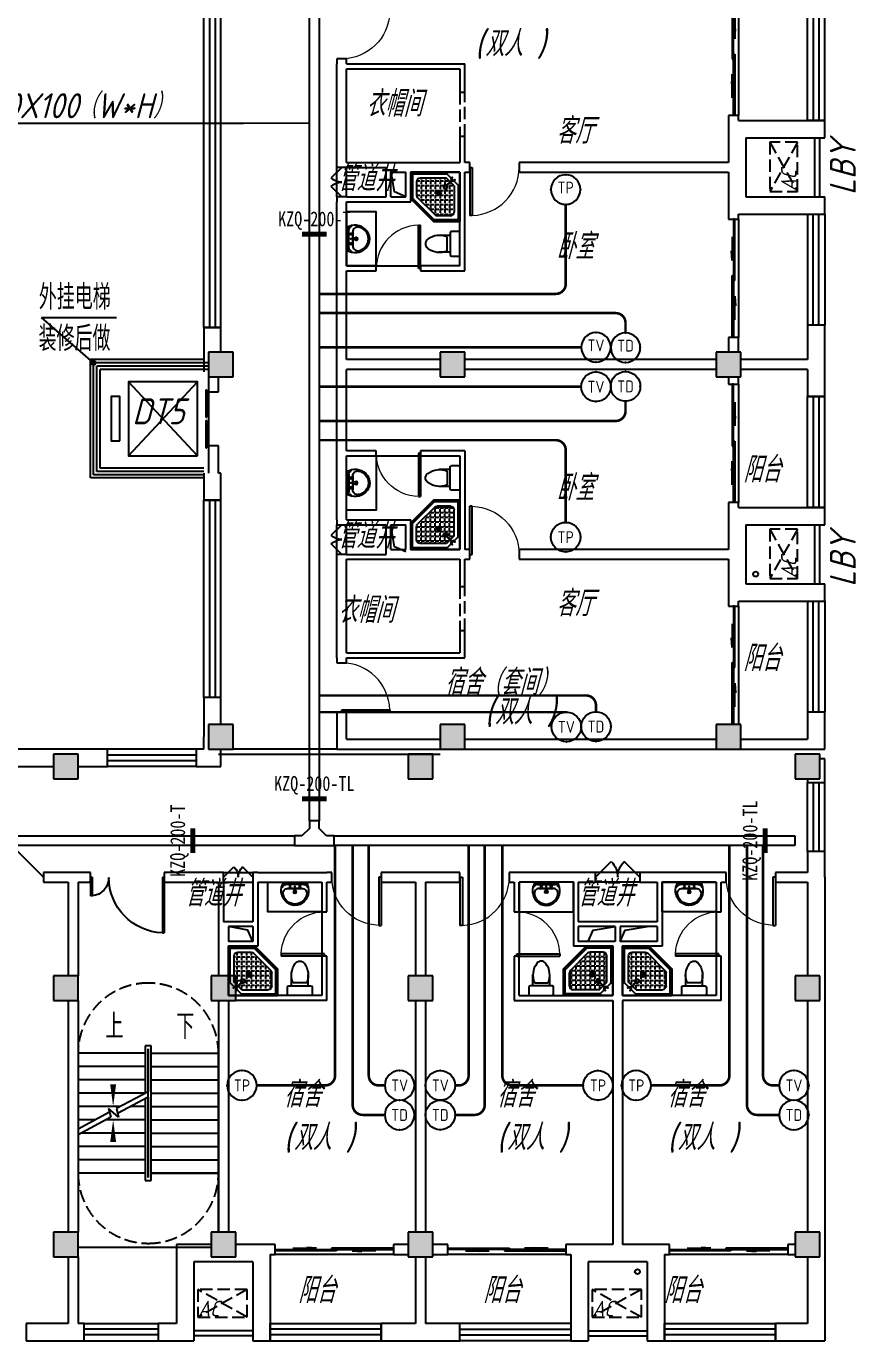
# Model space of a CAD drawing. Extents: x 0 to 2972856, y -1269770 to 0.
# Drawn here: x 2765856 to 2782685, y -1232746 to -1206084 of the extents above; entities that cross this region are included whole.
import ezdxf
from ezdxf.enums import TextEntityAlignment as Align

# ---------------------------------------------------------------- set-up
doc = ezdxf.new("R2010")
doc.units = 0
doc.header["$LTSCALE"] = 1000
doc.header["$PDSIZE"] = 50
doc.linetypes.add('DASH', pattern=[0.35, 0.25, -0.1])
for name, color, linetype in [('0000集水坑', 4, 'Continuous'), ('1-建筑底图', 8, 'Continuous'), ('CABLETRAY_DIM', 3, 'Continuous'), ('CABLETRAY_PDS', 4, 'Continuous'), ('EQUIP-通讯', 3, 'Continuous'), ('PUB_TEXT', 7, 'Continuous'), ('WIRE-综合布线', 4, 'Continuous'), ('抗震支吊架', 2, 'Continuous'), ('洁具', 251, 'Continuous'), ('空调外机', 251, 'Continuous')]:
    doc.layers.add(name, color=color, linetype=linetype)
doc.styles.add('_TCH_DIM', font='SIMPLEX', dxfattribs={"bigfont": 'GBCBIG'})
doc.styles.add('_TEL_ATTDEF', font='GBENOR', dxfattribs={"width": 0.8, "height": 3, "bigfont": 'GBCBIG'})
doc.styles.add('_TEL_DIM', font='SIMPLEX', dxfattribs={"width": 0.8, "height": 3.5, "bigfont": 'HZTXT'})
doc.styles.add('kzcad', font='', dxfattribs={"width": 0.8})
doc.styles.get("Standard").update_dxf_attribs({"font": 'gbeitc.shx', "bigfont": 'gbcbig.shx'})
doc.styles.get('kzcad').set_extended_font_data('SimSun')
doc.linetypes.add('JIEDI', pattern='A,1.25,-0.25,0.25,-0.25,0.625,["/",Standard,S=0.6,R=0,X=0,Y=-0.3],0.625,-0.25,0.25,-0.25', length=4)

# ---------------------------------------------------------------- blocks, each defined once
blk = doc.blocks.new('$equip$00003204')
at = {"const_width": 0.05}
blk.add_lwpolyline([(0, 0.5, -1), (0, -0.5, -1), (0, 0.5, 0.021884)], format="xyb", dxfattribs=at)
blk.add_circle((0, 0), 0.5)
for p in [(0, 0.5), (-0.5, 0), (0.5, 0), (0, -0.5)]:
    blk.add_point(p)
at = {"color": 7, "style": '_TEL_ATTDEF'}
blk.add_attdef('$TEXT$', text='', height=0.4, dxfattribs=at).set_placement((0, 0), align=Align.MIDDLE_CENTER)
at = {"color": 7, "style": '_TEL_DIM', "flags": 1}
for tag in ['A', 'REMARK']:
    blk.add_attdef(tag, text='', height=0.00002, dxfattribs=at).set_placement((0, 0), align=Align.MIDDLE_CENTER)
blk = doc.blocks.new('$equip$00003209')
at = {"const_width": 0.05}
blk.add_lwpolyline([(0, 0.5, -1), (0, -0.5, -1), (0, 0.5, 0.021884)], format="xyb", dxfattribs=at)
blk.add_circle((0, 0), 0.5)
for p in [(0, 0.5), (-0.5, 0), (0.5, 0), (0, -0.5)]:
    blk.add_point(p)
at = {"color": 7, "style": '_TEL_ATTDEF'}
blk.add_attdef('$TEXT$', text='', height=0.4, dxfattribs=at).set_placement((0, 0), align=Align.MIDDLE_CENTER)
at = {"color": 7, "style": '_TEL_DIM', "flags": 1}
for tag in ['A', 'REMARK']:
    blk.add_attdef(tag, text='', height=0.00002, dxfattribs=at).set_placement((0, 0), align=Align.MIDDLE_CENTER)
blk = doc.blocks.new('$equip$00003208')
at = {"const_width": 0.05}
blk.add_lwpolyline([(0, 0.5, -1), (0, -0.5, -1), (0, 0.5, 0.021884)], format="xyb", dxfattribs=at)
blk.add_circle((0, 0), 0.5)
for p in [(0, 0.5), (-0.5, 0), (0.5, 0), (0, -0.5)]:
    blk.add_point(p)
at = {"color": 7, "style": '_TEL_ATTDEF'}
blk.add_attdef('$TEXT$', text='', height=0.4, dxfattribs=at).set_placement((0, 0), align=Align.MIDDLE_CENTER)
at = {"color": 7, "style": '_TEL_DIM', "flags": 1}
for tag in ['A', 'REMARK']:
    blk.add_attdef(tag, text='', height=0.00002, dxfattribs=at).set_placement((0, 0), align=Align.MIDDLE_CENTER)
blk = doc.blocks.new('2t21gqw')
at = {"layer": '0000集水坑'}
for centre in [(105500, -62250), (103100, -76400)]:
    blk.add_circle(centre, 50, dxfattribs=at)
blk = doc.blocks.new('1F平面-CAD导入_dwg_Drawing4_t3_dwg_$plan$00001613-474159-1F-927810-1F')
at = {"layer": '洁具'}
for p, q in [((-200, 170), (-430, 170)), ((-260, -140), (-260, 140)), ((-30, 250), (-170, 250)), ((-200, -170), (-200, -220)), ((-170, -250), (-30, -250))]:
    blk.add_line(p, q, dxfattribs=at)
for points in [[(-200, 220), (-200, 170), (-200, -170), (-430, -170)], [(0, -220), (0, 220)]]:
    blk.add_lwpolyline(points, dxfattribs=at)
for centre, radius, start, end in [((-590, 0), 110, 123.4509, 236.5491), ((-413, -227), 398, 67.4505, 126.6381), ((-170, 220), 30, 90, 180), ((-30, 220), 30, 0, 90), ((-413, 227), 398, 233.3619, 292.5495), ((-170, -220), 30, 180, 270), ((-30, -220), 30, 270, 0)]:
    blk.add_arc(centre, radius, start, end, dxfattribs=at)
blk = doc.blocks.new('$lvtry$00000169')
at = {"color": 0}
for p, q in [((259, -36), (259, 0)), ((36, -259), (0, -259)), ((24, -259), (24, -976)), ((259, -36), (36, -259)), ((36, -259), (36, -964)), ((276, -120), (120, -276)), ((144, -151), (291, -298)), ((151, -144), (298, -291)), ((173, -309), (173, -239)), ((183, -213), (205, -213)), ((220, -213), (243, -213)), ((259, -24), (976, -24)), ((259, -36), (964, -36)), ((270, -213), (270, -143)), ((270, -213), (340, -213)), ((270, -263), (270, -239)), ((276, -120), (808, -120)), ((366, -213), (366, -143)), ((366, -213), (436, -213)), ((366, -309), (366, -239)), ((462, -213), (462, -143)), ((462, -213), (532, -213)), ((462, -309), (462, -239)), ((558, -213), (558, -143)), ((558, -213), (628, -213)), ((558, -309), (558, -239)), ((655, -213), (655, -143)), ((655, -213), (725, -213)), ((655, -309), (655, -239)), ((751, -213), (751, -143)), ((751, -213), (821, -213)), ((751, -309), (751, -239)), ((847, -213), (847, -143)), ((847, -213), (880, -213)), ((847, -309), (847, -239)), ((880, -192), (880, -460)), ((964, -36), (976, -24)), ((964, -36), (964, -525)), ((976, -24), (976, -530)), ((120, -276), (120, -808)), ((120, -309), (147, -309)), ((120, -405), (147, -405)), ((120, -501), (147, -501)), ((173, -309), (243, -309)), ((173, -405), (173, -335)), ((173, -405), (243, -405)), ((173, -501), (173, -431)), ((173, -501), (243, -501)), ((173, -598), (173, -528)), ((270, -405), (270, -335)), ((270, -405), (340, -405)), ((270, -501), (270, -431)), ((270, -501), (340, -501)), ((270, -598), (270, -528)), ((334, -309), (340, -309)), ((366, -309), (436, -309)), ((366, -405), (366, -335)), ((366, -405), (379, -405)), ((366, -501), (366, -431)), ((366, -501), (436, -501)), ((366, -598), (366, -528)), ((462, -309), (532, -309)), ((462, -405), (462, -335)), ((462, -405), (532, -405)), ((462, -501), (462, -431)), ((462, -501), (532, -501)), ((462, -598), (462, -528)), ((859, -511), (511, -859)), ((964, -525), (525, -964)), ((976, -530), (530, -976)), ((558, -309), (628, -309)), ((558, -405), (558, -335)), ((558, -405), (628, -405)), ((558, -501), (558, -431)), ((558, -501), (628, -501)), ((558, -598), (558, -528)), ((655, -309), (725, -309)), ((655, -405), (655, -335)), ((655, -405), (725, -405)), ((655, -501), (655, -431)), ((655, -501), (725, -501)), ((655, -598), (655, -528)), ((751, -309), (821, -309)), ((751, -405), (751, -335)), ((751, -405), (821, -405)), ((751, -501), (751, -431)), ((751, -501), (821, -501)), ((751, -598), (751, -528)), ((847, -309), (880, -309)), ((847, -405), (847, -335)), ((847, -405), (880, -405)), ((847, -501), (847, -431)), ((847, -501), (867, -501)), ((964, -525), (976, -530)), ((120, -598), (147, -598)), ((120, -694), (147, -694)), ((120, -790), (147, -790)), ((173, -598), (243, -598)), ((173, -694), (173, -624)), ((173, -694), (243, -694)), ((173, -790), (173, -720)), ((173, -790), (243, -790)), ((270, -598), (340, -598)), ((270, -694), (270, -624)), ((270, -694), (340, -694)), ((270, -790), (270, -720)), ((270, -790), (340, -790)), ((366, -598), (436, -598)), ((366, -694), (366, -624)), ((366, -694), (436, -694)), ((366, -790), (366, -720)), ((366, -790), (436, -790)), ((462, -598), (532, -598)), ((462, -694), (462, -624)), ((462, -694), (532, -694)), ((462, -790), (462, -720)), ((462, -790), (532, -790)), ((558, -598), (628, -598)), ((558, -694), (558, -624)), ((558, -694), (628, -694)), ((558, -790), (558, -720)), ((558, -790), (580, -790)), ((655, -598), (725, -598)), ((655, -694), (655, -624)), ((655, -694), (676, -694)), ((751, -598), (773, -598)), ((36, -964), (24, -976)), ((24, -976), (530, -976)), ((36, -964), (525, -964)), ((173, -878), (173, -816)), ((192, -880), (460, -880)), ((270, -880), (270, -816)), ((366, -880), (366, -816)), ((462, -880), (462, -816)), ((525, -964), (530, -976))]:
    blk.add_line(p, q, dxfattribs=at)
blk.add_lwpolyline([(0, 0), (0, -1000), (540, -1000), (1000, -540), (1000, 0)], close=True)
for points in [[(0, 0), (0, -1000)], [(0, 0), (1000, 0)], [(1000, 0), (1000, -540)], [(136, -190), (148, -178), (132, -162), (121, -174)], [(190, -136), (178, -148), (162, -132), (174, -121)], [(1000, -540), (540, -1000)], [(0, -1000), (540, -1000)]]:
    blk.add_lwpolyline(points, close=True, dxfattribs=at)
for radius in [43.8, 31.1]:
    blk.add_circle((416, -428), radius, dxfattribs=at)
for centre, radius, start, end in [((296, -296), 40.6, 142.583, 128.4197), ((808, -192), 72, 0, 90), ((296, -296), 28.6, 145.828, 125.6599), ((808, -460), 72, 315, 0), ((192, -808), 72, 180, 270), ((460, -808), 72, 270, 315)]:
    blk.add_arc(centre, radius, start, end, dxfattribs=at)
for p in [(103, -156, 0), (156, -102, 0), (416, -428, 0)]:
    blk.add_point(p, dxfattribs=at)
blk = doc.blocks.new('$lvtry$00000178')
at = {"color": 0}
for p, q in [((-238, 0), (238, 0)), ((-214, -36), (-272, -91)), ((-180, -23), (180, -23)), ((-142, -105), (140, -105)), ((140, -105), (-142, -105)), ((216, -37), (268, -91))]:
    blk.add_line(p, q, dxfattribs=at)
blk.add_lwpolyline([(-104, -430, 0.224698), (110, -425, 0.348046), (269, -79), (239, 0), (-241, 0), (-271, -79, 0.356844)], format="xyb", close=True, dxfattribs=at)
for centre, radius in [((-100, -65), 16.3), ((1, -172), 31.6), ((100, -65), 16.3)]:
    blk.add_circle(centre, radius, dxfattribs=at)
at = {"color": 0, "lineweight": 13}
blk.add_circle((1, -172), 23, dxfattribs=at)
at = {"color": 0}
for centre, radius, start, end in [((-142, -205), 100, 90, 190.5602), ((-1, -179), 243, 190.5602, 349.4398), ((-180, -73), 50, 90, 133.181), ((140, -205), 100, 349.4398, 90), ((180, -73), 50, 44.5607, 90)]:
    blk.add_arc(centre, radius, start, end, dxfattribs=at)
for p in [(0, -65), (1, -172)]:
    blk.add_point(p, dxfattribs=at)
blk = doc.blocks.new('A$C70365C93')
at = {"layer": '洁具'}
blk.add_lwpolyline([(-1900, 2300), (-1900, 1700), (-800, 1700), (-800, 2300)], close=True, dxfattribs=at)
blk.add_blockref('$lvtry$00000178', (-1350, 2280), dxfattribs=at)
at = {"layer": '洁具', "rotation": 180}
blk.add_blockref('$lvtry$00000169', (0, 0), dxfattribs=at)
at = {"layer": '洁具', "extrusion": (0, 0, -1), "xscale": -1, "zscale": -1, "rotation": 90}
blk.add_blockref('1F平面-CAD导入_dwg_Drawing4_t3_dwg_$plan$00001613-474159-1F-927810-1F', (1450, 0), dxfattribs=at)
blk = doc.blocks.new('A$Cf5a72a1b')
at = {"layer": '空调外机', "linetype": 'DASH'}
for p, q in [((1000, 563), (0, 0)), ((1000, 0), (0, 563))]:
    blk.add_line(p, q, dxfattribs=at)
blk.add_lwpolyline([(1000, 563), (0, 563), (0, 0), (1000, 0)], close=True, dxfattribs=at)
at = {"layer": 'PUB_TEXT'}
blk.add_text('AC', height=315, dxfattribs=at).set_placement((5, 18))
blk = doc.blocks.new('$DorLib2D$00000116')
at = {"color": 0}
for p, q in [((-0.5, 0), (-0.146, 0.354)), ((0.5, 0), (0.146, 0.354))]:
    blk.add_line(p, q, dxfattribs=at)
for centre, start, end in [((-0.5, 0), 0, 45), ((0.5, 0), 135, 180)]:
    blk.add_arc(centre, 0.5, start, end, dxfattribs=at)
blk = doc.blocks.new('$TCHSYS$WIN2D')
for p, q in [((-0.5, 0.5), (0.5, 0.5)), ((-0.5, 0.5), (-0.5, -0.5)), ((0.5, 0.5), (0.5, -0.5)), ((0.5, 0.1667), (-0.5, 0.1667)), ((0.5, -0.1667), (-0.5, -0.1667)), ((-0.5, -0.5), (0.5, -0.5))]:
    blk.add_line(p, q)
blk = doc.blocks.new('$WINLIB2D$00000001')
at = {"color": 0}
for points in [[(-0.5, 0.5), (-0.5, -0.5)], [(-0.5, 0.5), (0.5, 0.5)], [(0.5, -0.5), (0.5, 0.5)], [(0.5, 0.167), (-0.5, 0.167)], [(0.5, -0.167), (-0.5, -0.167)], [(-0.5, -0.5), (0.5, -0.5)]]:
    blk.add_lwpolyline(points, dxfattribs=at)
blk = doc.blocks.new('$DorLib2D$00000131')
at = {"color": 0, "linetype": 'Continuous'}
for p, q in [((-0.5, 0.125), (-0.5, 0)), ((0.019, 0.125), (-0.5, 0.125)), ((0.019, 0), (0.019, 0.125)), ((0.15, 0.125), (0.232, 0.197)), ((0.35, 0.125), (0.15, 0.125)), ((0.232, 0.197), (0.232, 0.125)), ((-0.5, 0), (0.019, 0)), ((-0.024, 0), (0.5, 0)), ((-0.024, -0.125), (-0.024, 0)), ((0.5, 0), (0.5, -0.125)), ((-0.35, -0.125), (-0.15, -0.125)), ((-0.232, -0.197), (-0.232, -0.125)), ((-0.15, -0.125), (-0.232, -0.197)), ((0.5, -0.125), (-0.024, -0.125))]:
    blk.add_line(p, q, dxfattribs=at)
blk = doc.blocks.new('$DorLib2D$00000114')
at = {"color": 0}
blk.add_line((0.5, 0), (-0.207, 0.707), dxfattribs=at)
blk.add_arc((0.5, 0), 1, 135, 180, dxfattribs=at)
blk = doc.blocks.new('$DorLib2D$00000001')
for p, q in [((0.45, 0.975), (0.5, 0.975)), ((0.45, 0), (0.45, 0.975)), ((0.5, 0), (0.5, 0.975)), ((0.5, 0), (0.45, 0))]:
    blk.add_line(p, q)
at = {"lineweight": 13}
blk.add_arc((0.475, 0), 0.975, 91.4693, 180, dxfattribs=at)
blk = doc.blocks.new('$DorLib2D$00000225')
at = {"color": 0}
for p, q in [((0.475, -0.001), (0.475, 0.752)), ((0.475, 0.752), (0.5, 0.752)), ((0.5, -0.001), (0.5, 0.752)), ((-0.5, 0), (-0.5, 0.252)), ((-0.475, 0.252), (-0.5, 0.252)), ((-0.475, 0), (-0.475, 0.252)), ((-0.475, 0), (-0.5, 0)), ((0.475, -0.001), (0.5, -0.001))]:
    blk.add_line(p, q, dxfattribs=at)
for centre, radius, start, end in [((0.505, -0.002), 0.755, 92.2493, 179.7238), ((-0.501, 0.003), 0.251, 359.7899, 84.0974)]:
    blk.add_arc(centre, radius, start, end, dxfattribs=at)
blk = doc.blocks.new('$DORLIB2D$00000127')
at = {"color": 0}
for points in [[(-0.533, 0.795), (-0.533, 0.69)], [(-0.033, 0.795), (-0.533, 0.795)], [(-0.033, 0.795), (-0.033, 0.69)], [(0.533, 0.795), (0.033, 0.795)], [(0.033, 0.795), (0.033, 0.69)], [(0.533, 0.795), (0.533, 0.69)], [(-0.033, 0.69), (-0.533, 0.69)], [(0.5, 0.5), (-0.5, 0.5)], [(0.533, 0.69), (0.033, 0.69)]]:
    blk.add_lwpolyline(points, dxfattribs=at)
blk = doc.blocks.new('1-三层建筑底图')
at = {"layer": '1-建筑底图'}
for points in [[(94600, 17850), (94100, 17850), (94100, 17350), (94600, 17350)], [(99300, 17850), (98800, 17850), (98800, 17350), (99300, 17350)], [(104900, 17850), (104400, 17850), (104400, 17350), (104900, 17350)], [(94600, 10300), (94100, 10300), (94100, 9800), (94600, 9800)], [(99300, 10300), (98800, 10300), (98800, 9800), (99300, 9800)], [(104900, 10300), (104400, 10300), (104400, 9800), (104900, 9800)], [(91450, 9700), (90950, 9700), (90950, 9200), (91450, 9200)], [(98650, 9700), (98150, 9700), (98150, 9200), (98650, 9200)], [(106500, 9700), (106000, 9700), (106000, 9200), (106500, 9200)], [(91450, 5200), (90950, 5200), (90950, 4700), (91450, 4700)], [(94650, 5200), (94150, 5200), (94150, 4700), (94650, 4700)], [(98650, 5200), (98150, 5200), (98150, 4700), (98650, 4700)], [(106500, 5200), (106000, 5200), (106000, 4700), (106500, 4700)], [(91450, 0), (90950, 0), (90950, -500), (91450, -500)], [(94650, 0), (94150, 0), (94150, -500), (94650, -500)], [(98650, 0), (98150, 0), (98150, -500), (98650, -500)], [(106500, 0), (106000, 0), (106000, -500), (106500, -500)]]:
    blk.add_hatch(color=256, dxfattribs=at).paths.add_polyline_path(points)
for p, q in [((104850, 25050), (104850, 22650)), ((96900, 23800), (96700, 23800)), ((96700, 23800), (96700, 23700)), ((96900, 23700), (96900, 23800)), ((96700, 21600), (96700, 23700)), ((96900, 23700), (99300, 23700)), ((96900, 21700), (96900, 23600)), ((96900, 23600), (99200, 23600)), ((99200, 23600), (99200, 23125)), ((99300, 23125), (99300, 23700)), ((99200, 23125), (99300, 23125)), ((104850, 22650), (104650, 22650)), ((104650, 22650), (104650, 22300)), ((104850, 22550), (104850, 22650)), ((104850, 22550), (106250, 22550)), ((106600, 22550), (106250, 22550)), ((106600, 22200), (106600, 22550)), ((99300, 22225), (99200, 22225)), ((99200, 22225), (99200, 21700)), ((99300, 21700), (99300, 22225)), ((104650, 22300), (104650, 21700)), ((105000, 22200), (105000, 21600)), ((105000, 22200), (106600, 22200)), ((96700, 21000), (96700, 21600)), ((96900, 21600), (96700, 21600)), ((96900, 21700), (97700, 21700)), ((96900, 21600), (97700, 21600)), ((96900, 21000), (96900, 21600)), ((97700, 21700), (98100, 21700)), ((97700, 21000), (97700, 21600)), ((98100, 21700), (99200, 21700)), ((99400, 21700), (99300, 21700)), ((99400, 21500), (99400, 21700)), ((104650, 21700), (100400, 21700)), ((100400, 21700), (100400, 21500)), ((105000, 21600), (105000, 21000)), ((97800, 21000), (97800, 21500)), ((97800, 21500), (98100, 21500)), ((98100, 21000), (98100, 21500)), ((98200, 21500), (99200, 21500)), ((98200, 20900), (98200, 21500)), ((99200, 19600), (99200, 21500)), ((99300, 19500), (99300, 21500)), ((99300, 21500), (99400, 21500)), ((100400, 21500), (104650, 21500)), ((104650, 21500), (104650, 20900)), ((96900, 21000), (96700, 21000)), ((96700, 21000), (96700, 20900)), ((96700, 19500), (96700, 20900)), ((96900, 21000), (97700, 21000)), ((96900, 19600), (96900, 20900)), ((96900, 20900), (97700, 20900)), ((97700, 20900), (98200, 20900)), ((97800, 21000), (98100, 21000)), ((104650, 20900), (104650, 20550)), ((105000, 21000), (106600, 21000)), ((106600, 20650), (106600, 21000)), ((104650, 20550), (104850, 20550)), ((104850, 20550), (104850, 20650)), ((104850, 20650), (106250, 20650)), ((104850, 20550), (104850, 18150)), ((106250, 20650), (106600, 20650)), ((96700, 17600), (96700, 19500)), ((97500, 19600), (96900, 19600)), ((96900, 19500), (97500, 19500)), ((96900, 17700), (96900, 19500)), ((97500, 19600), (98400, 19600)), ((97500, 19500), (97500, 19600)), ((99200, 19600), (98400, 19600)), ((98400, 19600), (98400, 19500)), ((98400, 19500), (99300, 19500)), ((91766.7, 17633.3), (90705.8, 18558.1)), ((90705.8, 18558.1), (92231.3, 18558.1)), ((106600, 18400), (106250, 18400)), ((106250, 18400), (106250, 17700)), ((106600, 17600), (106600, 18400)), ((94350, 18350), (94000, 18350)), ((94000, 18350), (94000, 17450)), ((94350, 17850), (94350, 18350)), ((104850, 18150), (104650, 18150)), ((104650, 18150), (104650, 17850)), ((104850, 17850), (104850, 18150)), ((91700, 15300), (91700, 17700)), ((94000, 17700), (91700, 17700)), ((91766.7, 15366.7), (91766.7, 17633.3)), ((94100, 17633.3), (91766.7, 17633.3)), ((94600, 17850), (94100, 17850)), ((94100, 17850), (94100, 17350)), ((94600, 17350), (94600, 17850)), ((96700, 15850), (96700, 17600)), ((98800, 17700), (96900, 17700)), ((99300, 17850), (98800, 17850)), ((98800, 17850), (98800, 17350)), ((99300, 17350), (99300, 17850)), ((104400, 17700), (99300, 17700)), ((104900, 17850), (104400, 17850)), ((104400, 17850), (104400, 17350)), ((104900, 17350), (104900, 17850)), ((106250, 17700), (104900, 17700)), ((106600, 16950), (106600, 17600)), ((91833.3, 15433.3), (91833.3, 17566.7)), ((94100, 17566.7), (91833.3, 17566.7)), ((91900, 15500), (91900, 17500)), ((94100, 17500), (91900, 17500)), ((94100, 17350), (94600, 17350)), ((94100, 17350), (94100, 17050)), ((94300, 17050), (94300, 17350)), ((98800, 17500), (96900, 17500)), ((96900, 15850), (96900, 17500)), ((98800, 17350), (99300, 17350)), ((104400, 17500), (99300, 17500)), ((104400, 17350), (104900, 17350)), ((104650, 17350), (104650, 17200)), ((104850, 17200), (104850, 17350)), ((106250, 17500), (104900, 17500)), ((106250, 17500), (106250, 16950)), ((93875, 15750), (92475, 17250)), ((92475, 15750), (93875, 17250)), ((104650, 17200), (104850, 17200)), ((104850, 17200), (104850, 14800)), ((94100, 17050), (94300, 17050)), ((106250, 16950), (106600, 16950)), ((94300, 15950), (94100, 15950)), ((94100, 15950), (94100, 15400)), ((94300, 15400), (94300, 15950)), ((96700, 14450), (96700, 15850)), ((97500, 15850), (96900, 15850)), ((96900, 14450), (96900, 15750)), ((96900, 15750), (97500, 15750)), ((97500, 15750), (97500, 15850)), ((97500, 15750), (98400, 15750)), ((99300, 15850), (98400, 15850)), ((98400, 15850), (98400, 15750)), ((98400, 15750), (99200, 15750)), ((99200, 15750), (99200, 13850)), ((99300, 15850), (99300, 13850)), ((94000, 15500), (91900, 15500)), ((94000, 15300), (91700, 15300)), ((94000, 15366.7), (91766.7, 15366.7)), ((94000, 15433.3), (91833.3, 15433.3)), ((94000, 15400), (94000, 14850)), ((94350, 15400), (94300, 15400)), ((94350, 14850), (94350, 15400)), ((94000, 14850), (94350, 14850)), ((104850, 14800), (104650, 14800)), ((104650, 14800), (104650, 14450)), ((104850, 14700), (104850, 14800)), ((104850, 14700), (106250, 14700)), ((106600, 14700), (106250, 14700)), ((106600, 14350), (106600, 14700)), ((96700, 14450), (96700, 14350)), ((96900, 14450), (97700, 14450)), ((97700, 14450), (98200, 14450)), ((98200, 13850), (98200, 14450)), ((104650, 14450), (104650, 13850)), ((96700, 13750), (96700, 14350)), ((96700, 14350), (96900, 14350)), ((96900, 13750), (96900, 14350)), ((96900, 14350), (97700, 14350)), ((97700, 13750), (97700, 14350)), ((97800, 13850), (97800, 14350)), ((97800, 14350), (98100, 14350)), ((98100, 13850), (98100, 14350)), ((105000, 14350), (105000, 13750)), ((105000, 14350), (106600, 14350)), ((96900, 13750), (96700, 13750)), ((96700, 11650), (96700, 13750)), ((96900, 13750), (97700, 13750)), ((96900, 13650), (97700, 13650)), ((96900, 11750), (96900, 13650)), ((97700, 13650), (98100, 13650)), ((97800, 13850), (98100, 13850)), ((98100, 13650), (99200, 13650)), ((98200, 13850), (99200, 13850)), ((99200, 13650), (99200, 13100)), ((99400, 13850), (99300, 13850)), ((99300, 13100), (99300, 13650)), ((99300, 13650), (99400, 13650)), ((99400, 13650), (99400, 13850)), ((104650, 13850), (100400, 13850)), ((100400, 13850), (100400, 13650)), ((100400, 13650), (104650, 13650)), ((104650, 13650), (104650, 13050)), ((105000, 13750), (105000, 13150)), ((99200, 13100), (99300, 13100)), ((105000, 13150), (106600, 13150)), ((106600, 12800), (106600, 13150)), ((104650, 13050), (104650, 12700)), ((104850, 12700), (104850, 12800)), ((104850, 12800), (106250, 12800)), ((106250, 12800), (106600, 12800)), ((104650, 12700), (104850, 12700)), ((104850, 12700), (104850, 10300)), ((99300, 12200), (99200, 12200)), ((99200, 12200), (99200, 11750)), ((99300, 11650), (99300, 12200)), ((96900, 11750), (99200, 11750)), ((96700, 11650), (96700, 11550)), ((96700, 11550), (96900, 11550)), ((96900, 11550), (96900, 11650)), ((96900, 11650), (99300, 11650)), ((94350, 10850), (94000, 10850)), ((94000, 10850), (94000, 10050)), ((94350, 10300), (94350, 10850)), ((96900, 10550), (96700, 10550)), ((96700, 10550), (96700, 9800)), ((96900, 10000), (96900, 10550)), ((106600, 10550), (106250, 10550)), ((106250, 10550), (106250, 10000)), ((106600, 9800), (106600, 10550)), ((94600, 10300), (94100, 10300)), ((94100, 10300), (94100, 9800)), ((94600, 9800), (94600, 10300)), ((99300, 10300), (98800, 10300)), ((98800, 10300), (98800, 9800)), ((99300, 9800), (99300, 10300)), ((104900, 10300), (104400, 10300)), ((104400, 10300), (104400, 9800)), ((104900, 9800), (104900, 10300)), ((94000, 9800), (94000, 10050)), ((96900, 10000), (98800, 10000)), ((99300, 10000), (104400, 10000)), ((104900, 10000), (106250, 10000)), ((91200, 9800), (90050, 9800)), ((91450, 9700), (90950, 9700)), ((90950, 9700), (90950, 9200)), ((92050, 9800), (91200, 9800)), ((91450, 9200), (91450, 9700)), ((92050, 9450), (92050, 9800)), ((94000, 9800), (93850, 9800)), ((93850, 9800), (93850, 9450)), ((94100, 9800), (94600, 9800)), ((94300, 9700), (98800, 9700)), ((94350, 9450), (94350, 9800)), ((96700, 9800), (94600, 9800)), ((96700, 9800), (98800, 9800)), ((98650, 9700), (98150, 9700)), ((98150, 9700), (98150, 9200)), ((98650, 9200), (98650, 9700)), ((98800, 9800), (99300, 9800)), ((99300, 9800), (104400, 9800)), ((104400, 9800), (104900, 9800)), ((104900, 9800), (106600, 9800)), ((106500, 9700), (106000, 9700)), ((106000, 9700), (106000, 9200)), ((106500, 9200), (106500, 9700)), ((106600, 9600), (106500, 9600)), ((106600, 9125), (106600, 9600)), ((90050, 9450), (90950, 9450)), ((91450, 9450), (92050, 9450)), ((93850, 9450), (94350, 9450)), ((90950, 9200), (91450, 9200)), ((98150, 9200), (98650, 9200)), ((106000, 9200), (106500, 9200)), ((106250, 9200), (106250, 9125)), ((106250, 9125), (106600, 9125)), ((106600, 7725), (106250, 7725)), ((106250, 7725), (106250, 7300)), ((106600, 7200), (106600, 7725)), ((91350, 7300), (90750, 7300)), ((90750, 7300), (90750, 7100)), ((91700, 7300), (91350, 7300)), ((91700, 7100), (91700, 7300)), ((94400, 7300), (93200, 7300)), ((93200, 7300), (93200, 7100)), ((94400, 7300), (95000, 7300)), ((94400, 7100), (94400, 7300)), ((95100, 7300), (95000, 7300)), ((95000, 7300), (95000, 7100)), ((95100, 7300), (96500, 7300)), ((96600, 7300), (96500, 7300)), ((96600, 7100), (96600, 7300)), ((98400, 7300), (97600, 7300)), ((97600, 7300), (97600, 7100)), ((99200, 7300), (98400, 7300)), ((99200, 7100), (99200, 7300)), ((100300, 7300), (100200, 7300)), ((100200, 7300), (100200, 7100)), ((101500, 7300), (100300, 7300)), ((101950, 7300), (101500, 7300)), ((101950, 7100), (101950, 7300)), ((102850, 7300), (101950, 7300)), ((103300, 7300), (102850, 7300)), ((102850, 7300), (102850, 7100)), ((104500, 7300), (103300, 7300)), ((104600, 7300), (104500, 7300)), ((104600, 7100), (104600, 7300)), ((106250, 7300), (105600, 7300)), ((105600, 7300), (105600, 7100)), ((106600, 7200), (106600, 4950)), ((90750, 7100), (91250, 7100)), ((91250, 7100), (91250, 5200)), ((91450, 7100), (91700, 7100)), ((91450, 7100), (91450, 5200)), ((93200, 7100), (94300, 7100)), ((94300, 7100), (94300, 6300)), ((94400, 7100), (95000, 7100)), ((94400, 7100), (94400, 6300)), ((95000, 7100), (95000, 6300)), ((95100, 7100), (96400, 7100)), ((95100, 7100), (95100, 6300)), ((96400, 7100), (96400, 6500)), ((96500, 7100), (96600, 7100)), ((96500, 6500), (96500, 7100)), ((97600, 7100), (98300, 7100)), ((98300, 7100), (98300, 5200)), ((98500, 7100), (99200, 7100)), ((98500, 7100), (98500, 5200)), ((100200, 7100), (100300, 7100)), ((100300, 7100), (100300, 6500)), ((101500, 7100), (100400, 7100)), ((100400, 6500), (100400, 7100)), ((101500, 7100), (101500, 6300)), ((101600, 7100), (101950, 7100)), ((101600, 7100), (101600, 6300)), ((102850, 7100), (101950, 7100)), ((102850, 7100), (103200, 7100)), ((103200, 7100), (103200, 6300)), ((104400, 7100), (103300, 7100)), ((103300, 7100), (103300, 6300)), ((104400, 7100), (104400, 6500)), ((104500, 6500), (104500, 7100)), ((104500, 7100), (104600, 7100)), ((105600, 7100), (106250, 7100)), ((106250, 7100), (106250, 5200)), ((96400, 6500), (96400, 5600)), ((96400, 6500), (96500, 6500)), ((100300, 6500), (100400, 6500)), ((100400, 6500), (100400, 5600)), ((104400, 6500), (104400, 5600)), ((104400, 6500), (104500, 6500)), ((94300, 6300), (94300, 5900)), ((95000, 6300), (94400, 6300)), ((94500, 6200), (94500, 5900)), ((95000, 6200), (94500, 6200)), ((95000, 6200), (95000, 5900)), ((95100, 6300), (95100, 5800)), ((101500, 6300), (101500, 5800)), ((102400, 6300), (101600, 6300)), ((102350, 6200), (101600, 6200)), ((101600, 6200), (101600, 5900)), ((102350, 6200), (102350, 5900)), ((103200, 6300), (102400, 6300)), ((103200, 6200), (102450, 6200)), ((102450, 6200), (102450, 5900)), ((103200, 6200), (103200, 5900)), ((103300, 6300), (103300, 5800)), ((94300, 5900), (94300, 5200)), ((95000, 5900), (94500, 5900)), ((102350, 5900), (101600, 5900)), ((103200, 5900), (102450, 5900)), ((94500, 5800), (94500, 5200)), ((95100, 5800), (94500, 5800)), ((96500, 5600), (96400, 5600)), ((96400, 5600), (96400, 4800)), ((96500, 4700), (96500, 5600)), ((100400, 5600), (100300, 5600)), ((100300, 5600), (100300, 4700)), ((100400, 4800), (100400, 5600)), ((102300, 5800), (101500, 5800)), ((102300, 5800), (102300, 4800)), ((102500, 5800), (102500, 4800)), ((103300, 5800), (102500, 5800)), ((104500, 5600), (104400, 5600)), ((104400, 5600), (104400, 4800)), ((104500, 4700), (104500, 5600)), ((91450, 5200), (90950, 5200)), ((90950, 5200), (90950, 4700)), ((91450, 4700), (91450, 5200)), ((94650, 5200), (94150, 5200)), ((94150, 5200), (94150, 4700)), ((94650, 4700), (94650, 5200)), ((98650, 5200), (98150, 5200)), ((98150, 5200), (98150, 4700)), ((98650, 4700), (98650, 5200)), ((106500, 5200), (106000, 5200)), ((106000, 5200), (106000, 4700)), ((106500, 4700), (106500, 5200)), ((96400, 4800), (94650, 4800)), ((100400, 4800), (102300, 4800)), ((104400, 4800), (102500, 4800)), ((106600, 4950), (106600, -400)), ((90950, 4700), (91450, 4700)), ((91250, 4700), (91250, 0)), ((91450, 4700), (91450, 0)), ((94150, 4700), (94650, 4700)), ((94300, 4700), (94300, 0)), ((94500, 4700), (94500, 0)), ((96500, 4700), (94650, 4700)), ((98150, 4700), (98650, 4700)), ((98300, 4700), (98300, 0)), ((98500, 4700), (98500, 0)), ((100300, 4700), (102300, 4700)), ((102300, 4700), (102300, -250)), ((104500, 4700), (102500, 4700)), ((102500, 4700), (102500, -250)), ((106000, 4700), (106500, 4700)), ((106250, 4700), (106250, 0)), ((92935, 3780), (92815, 3780)), ((92815, 3780), (92815, 2819.4)), ((92935, 1050), (92935, 3780)), ((91450, 3630), (91450, 2091.9)), ((92815, 3630), (91450, 3630)), ((92875, 3720), (92875, 3720)), ((92875, 3720), (92875, 2851.4)), ((92875, 2851.4), (92875, 3720)), ((92875, 3630), (92875, 2851.4)), ((92875, 1200), (92875, 3630)), ((92875, 3630), (92875, 3630)), ((92935, 3630), (94300, 3630)), ((94300, 1200), (94300, 3630)), ((92815, 3360), (91450, 3360)), ((92935, 3360), (94300, 3360)), ((92815, 3090), (91450, 3090)), ((92935, 3090), (94300, 3090)), ((92815, 2820), (91450, 2820)), ((92875, 2851.4), (92230.1, 2507.7)), ((92875, 2738.1), (92253.5, 2406.8)), ((92815, 2706.1), (92815, 1050)), ((92875, 2738.1), (92875, 1200)), ((92875, 2738.1), (92875, 1110)), ((92875, 1110), (92875, 2738.1)), ((92935, 2820), (94300, 2820)), ((92309.5, 2550), (91450, 2550)), ((92089.1, 2432.6), (91450, 2091.9)), ((92270.4, 2333.9), (92070.3, 2513.6)), ((92070.3, 2513.6), (92112.5, 2331.7)), ((92230.1, 2507.7), (92270.4, 2333.9)), ((92815, 2550), (92522.1, 2550)), ((92935, 2550), (94300, 2550)), ((92112.5, 2331.7), (91450, 1978.6)), ((91802.9, 2280), (91450, 2280)), ((92815, 2280), (92015.5, 2280)), ((92935, 2280), (94300, 2280)), ((91450, 1978.6), (91450, 1200)), ((92815, 2010), (91508.9, 2010)), ((92935, 2010), (94300, 2010)), ((92815, 1740), (91450, 1740)), ((92935, 1740), (94300, 1740)), ((92815, 1470), (91450, 1470)), ((92935, 1470), (94300, 1470)), ((92815, 1200), (91450, 1200)), ((91450, 1200), (91450, 0)), ((92815, 1200), (91450, 1200)), ((92875, 1110), (92875, 1110)), ((92935, 1200), (94300, 1200)), ((94300, 1200), (92935, 1200)), ((94300, 0), (94300, 1200)), ((92815, 1050), (92935, 1050)), ((91450, 0), (90950, 0)), ((90950, 0), (90950, -500)), ((91450, -500), (91450, 0)), ((94650, 0), (94150, 0)), ((94150, 0), (94150, -500)), ((94650, -500), (94650, 0)), ((98650, 0), (98150, 0)), ((98150, 0), (98150, -500)), ((98650, -500), (98650, 0)), ((106500, 0), (106000, 0)), ((106000, 0), (106000, -500)), ((106500, -500), (106500, 0)), ((94150, -250), (93450, -250)), ((93450, -250), (93450, -1850)), ((95100, -250), (94650, -250)), ((95450, -250), (95100, -250)), ((95450, -450), (95450, -250)), ((98150, -250), (97850, -250)), ((97850, -250), (97850, -450)), ((98950, -250), (98650, -250)), ((98950, -450), (98950, -250)), ((101700, -250), (101350, -250)), ((101350, -250), (101350, -450)), ((102300, -250), (101700, -250)), ((103100, -250), (102500, -250)), ((103450, -250), (103100, -250)), ((103450, -450), (103450, -250)), ((106000, -250), (105850, -250)), ((105850, -250), (105850, -450)), ((90950, -500), (91450, -500)), ((91250, -500), (91250, -1850)), ((91450, -300), (94150, -300)), ((91450, -500), (91450, -1850)), ((94150, -500), (94650, -500)), ((95350, -450), (95350, -1850)), ((95350, -450), (95450, -450)), ((97850, -450), (95450, -450)), ((97850, -450), (98150, -450)), ((98150, -500), (98650, -500)), ((98300, -500), (98300, -1850)), ((98500, -500), (98500, -1850)), ((98650, -450), (98950, -450)), ((101350, -450), (98950, -450)), ((101350, -450), (101450, -450)), ((101450, -450), (101450, -1850)), ((103350, -450), (103350, -1850)), ((103350, -450), (103450, -450)), ((105850, -450), (103450, -450)), ((105850, -450), (106000, -450)), ((106000, -500), (106500, -500)), ((106250, -500), (106250, -1850)), ((106600, -400), (106600, -2200)), ((94400, -600), (93800, -600)), ((93800, -600), (93800, -2200)), ((95000, -600), (94400, -600)), ((95000, -600), (95000, -2200)), ((101800, -600), (101800, -2200)), ((102400, -600), (101800, -600)), ((103000, -600), (102400, -600)), ((103000, -600), (103000, -2200)), ((91250, -1850), (90400, -1850)), ((90400, -1850), (90400, -2200)), ((91575, -1850), (91450, -1850)), ((91575, -2200), (91575, -1850)), ((93450, -1850), (93075, -1850)), ((93075, -1850), (93075, -2200)), ((95350, -2200), (95350, -1850)), ((98300, -1850), (97600, -1850)), ((97600, -1850), (97600, -2200)), ((99200, -1850), (98500, -1850)), ((99200, -2200), (99200, -1850)), ((101450, -1850), (101450, -2200)), ((103350, -2200), (103350, -1850)), ((106250, -1850), (105600, -1850)), ((105600, -1850), (105600, -2200)), ((90400, -2200), (91350, -2200)), ((91350, -2200), (91575, -2200)), ((93075, -2200), (93800, -2200)), ((95000, -2200), (95350, -2200)), ((97600, -2200), (98400, -2200)), ((98400, -2200), (99200, -2200)), ((101450, -2200), (101800, -2200)), ((103000, -2200), (103350, -2200)), ((105600, -2200), (106600, -2200))]:
    blk.add_line(p, q, dxfattribs=at)
at = {"layer": '1-建筑底图', "linetype": 'DASH'}
for p, q in [((99200, 23125), (99200, 22225)), ((99300, 22225), (99300, 23125)), ((99200, 13100), (99200, 12200)), ((99300, 12200), (99300, 13100))]:
    blk.add_line(p, q, dxfattribs=at)
at = {"layer": '1-建筑底图', "color": 9, "linetype": 'DASH'}
for p, q in [((92875, 5055), (92875, 5055)), ((92875, -225), (92875, -225))]:
    blk.add_line(p, q, dxfattribs=at)
at = {"layer": '1-建筑底图'}
for points in [[(106400, 21000), (106400, 22200)], [(106500, 21000), (106500, 22200)], [(98100, 21000), (97869.7, 21103.6), (97800, 21550)], [(98100, 13800), (97869.7, 13903.6), (97800, 14350)], [(106400, 13150), (106400, 14350)], [(106500, 13150), (106500, 14350)], [(95000, 5900), (94896.4, 6130.3), (94500, 6200)], [(101800, 5900), (101903.6, 6130.3), (102350, 6200)], [(102450, 5900), (102553.6, 6130.3), (103000, 6200)], [(95000, -2000), (93800, -2000)], [(95000, -2100), (93800, -2100)], [(101800, -2000), (103000, -2000)], [(101800, -2100), (103000, -2100)]]:
    blk.add_lwpolyline(points, dxfattribs=at)
at = {"layer": '1-建筑底图', "const_width": 60}
blk.add_lwpolyline([(91789.3, 17613.6, 1), (91744.1, 17653, 1)], format="xyb", close=True, dxfattribs=at)
at = {"layer": '1-建筑底图'}
for points in [[(93875, 15750), (93875, 17250), (92475, 17250), (92475, 15750)], [(92300, 16050), (92300, 16950), (92125, 16950), (92125, 16050)]]:
    blk.add_lwpolyline(points, close=True, dxfattribs=at)
at = {"layer": '1-建筑底图', "color": 9, "linetype": 'DASH'}
for points in [[(91450, 3630, -0.4142136), (92875, 5055)], [(94300, 3630, 0.4142136), (92875, 5055)], [(91450, 1200, 0.4142136), (92875, -225)], [(94300, 1200, -0.4142136), (92875, -225)]]:
    blk.add_lwpolyline(points, format="xyb", dxfattribs=at)
at = {"layer": '1-建筑底图'}
for points in [[(92162.5, 3765, 0, 0, 0), (92162.5, 2550, 0, 120, 0), (92162.5, 3000, 0, 0, 0)], [(93587.5, 3765, 0, 0, 0), (93587.5, 450, 0, 0, 0), (92162.5, 450, 0, 0, 0), (92162.5, 2280, 0, 120, 0), (92162.5, 1830, 0, 0, 0)]]:
    blk.add_lwpolyline(points, format="xyseb", dxfattribs=at)
for name, p in [('2t21gqw', (-300, 75600)), ('A$C70365C93', (102300, 4800)), ('A$Cf5a72a1b', (93880, -1723.5)), ('A$Cf5a72a1b', (101880, -1723.5))]:
    blk.add_blockref(name, p, dxfattribs=at)
for name, p, xscale, yscale, zscale, rotation in [('$TCHSYS$WIN2D', (94175, 21600), -6500, -350, -6500, 269.9999999999721), ('$DorLib2D$00000001', (96800, 24300), 1000, -1000, 1000, 90.000000000007), ('$DorLib2D$00000131', (104750, 23850), -2400, 200, -2400, 270), ('$WINLIB2D$00000001', (106425, 23675), 2249.999999993481, 350, 2249.999999993481, 90), ('$DorLib2D$00000116', (96800, 21300), -600, 600, 200, 90), ('$DorLib2D$00000001', (99900, 21600), -1000, -1000, -1000, 359.9999999999442), ('$DorLib2D$00000131', (104750, 19350), 2400, 200, 2400, 270), ('$WINLIB2D$00000001', (106425, 19525), -2249.999999993481, 350, -2249.999999993481, 90), ('$DORLIB2D$00000127', (94200, 16500), 1100, 200, 1100, 90.00000000085898), ('$DorLib2D$00000131', (104750, 16000), -2400, 200, -2400, 270), ('$WINLIB2D$00000001', (106425, 15825), 2249.999999993481, 350, 2249.999999993481, 90), ('$TCHSYS$WIN2D', (94175, 12850), 4000, -350, 4000, 90), ('$DorLib2D$00000001', (99900, 13750), -1000, 1000, -1000, 359.9999999999442), ('$DorLib2D$00000116', (96800, 14050), -600, 600, 200, 90), ('$WINLIB2D$00000001', (106425, 11675), -2249.999999993481, 350, -2249.999999993481, 90), ('$DorLib2D$00000131', (104750, 11500), 2400, 200, 2400, 270), ('$DorLib2D$00000001', (96800, 11050), -1000, -1000, -1000, 90), ('$WINLIB2D$00000001', (106425, 8425), -1400, 350, -1400, 269.9999999999944), ('$DorLib2D$00000114', (90300, 7200), -900, -900, 200, 180), ('$DorLib2D$00000116', (102400, 7200), 900, -900, 200, 179.9999999994664), ('$DorLib2D$00000225', (92450, 7200), -1500, 1500, 200, 180), ('$DorLib2D$00000001', (96450, 6050), 900, -900, 900, 270), ('$DorLib2D$00000001', (100350, 6050), 900, 900, 900, 270), ('$DorLib2D$00000001', (104450, 6050), 900, -900, 900, 270), ('$DorLib2D$00000131', (96650, -350), -2400, 200, -2400, 180), ('$DorLib2D$00000131', (100150, -350), 2400, 200, 2400, 180), ('$DorLib2D$00000131', (104650, -350), -2400, 200, -2400, 180), ('$WINLIB2D$00000001', (92325, -2025), -1500.092589734973, 350, -1500.092589734973, 180), ('$WINLIB2D$00000001', (96475, -2025), -2249.999999993481, -350, -2249.999999993481, 180), ('$WINLIB2D$00000001', (100325, -2025), 2249.999999993481, -350, 2249.999999993481, 180), ('$WINLIB2D$00000001', (104475, -2025), -2249.999999993481, -350, -2249.999999993481, 180)]:
    blk.add_blockref(name, p, dxfattribs=dict(at, xscale=xscale, yscale=yscale, zscale=zscale, rotation=rotation))
for name, p, rotation in [('A$Cf5a72a1b', (106048.1, 21108.8), 90), ('A$C70365C93', (99200, 21500), 89.99999999999997), ('A$Cf5a72a1b', (106048.1, 13258.8), 90)]:
    blk.add_blockref(name, p, dxfattribs=dict(at, rotation=rotation))
for name, p, xscale, yscale, zscale in [('$DorLib2D$00000001', (97950, 19550), 900, 900, 900), ('$DorLib2D$00000001', (97950, 15800), 900, -900, 900), ('$WINLIB2D$00000001', (92950, 9625), -1800, 350, -1800), ('$DorLib2D$00000116', (94700, 7200), -600, 600, 200), ('$DorLib2D$00000001', (97100, 7200), 1000, -1000, 1000), ('$DorLib2D$00000001', (99700, 7200), -1000, -1000, -1000), ('$DorLib2D$00000001', (105100, 7200), 1000, -1000, 1000)]:
    blk.add_blockref(name, p, dxfattribs=dict(at, xscale=xscale, yscale=yscale, zscale=zscale))
at = {"layer": '1-建筑底图', "xscale": -1}
for p, rotation in [((99200, 13850), 89.99999999992463), ((94500, 4800), 359.9999999999999), ((102500, 4800), 359.9999999999999)]:
    blk.add_blockref('A$C70365C93', p, dxfattribs=dict(at, rotation=rotation))
at = {"layer": '1-建筑底图'}
for s, p in [('(', (99500.9, 23850.6)), ('双人', (99710.9, 23850.6)), (')', (100760.9, 23850.6)), ('衣帽间', (97294.7, 22630.4)), ('客厅', (101152.8, 22081.8)), ('管道井', (96717.1, 21120.2)), ('卧室', (101152.8, 19735.4)), ('DT5', (92551, 16388.9)), ('阳台', (104944.7, 15207.8)), ('卧室', (101152.8, 14842)), ('管道井', (96717.1, 13870.2)), ('客厅', (101152.8, 12495)), ('衣帽间', (96726.5, 12357.9)), ('阳台', (104944.7, 11382.3)), ('宿舍（套间）', (98890, 10894)), ('(', (99699.2, 10297.7)), ('双人', (99909.2, 10297.7)), (')', (100959.2, 10297.7)), ('管道井', (93620.3, 6613)), ('管道井', (101585.3, 6613)), ('宿舍', (95621.1, 2536.2)), ('宿舍', (99943.3, 2536.2)), ('宿舍', (103405.2, 2536.2)), ('(', (95621.1, 1664.1)), ('双人', (95831.1, 1664.1)), (')', (96881.1, 1664.1)), ('(', (99943.3, 1664.1)), ('双人', (100153.3, 1664.1)), (')', (101203.3, 1664.1)), ('(', (103405.2, 1664.1)), ('双人', (103615.2, 1664.1)), (')', (104665.2, 1664.1)), ('阳台', (95911, -1438.1)), ('阳台', (99667.5, -1438.1)), ('阳台', (103334.5, -1438.1))]:
    blk.add_text(s, height=525, dxfattribs=at).set_placement(p)
for p in [(107229.6, 21039.5), (107229.6, 13092.4)]:
    blk.add_text('LBY', height=525, rotation=90, dxfattribs=at).set_placement(p)
at = {"layer": '1-建筑底图', "color": 7, "style": '_TCH_DIM'}
for s, height, p in [('外挂电梯', 506.38, (90655.2, 18715.6)), ('装修后做', 506.38, (90649.6, 17875.6)), ('上', 506.4, (92006.1, 3922.5)), ('下', 506.4, (93445.1, 3922.5))]:
    blk.add_text(s, height=height, dxfattribs=at).set_placement(p)

msp = doc.modelspace()

# ---------------------------------------------------------------- linework, layer by layer
at = {"layer": 'CABLETRAY_DIM', "linetype": 'ByBlock'}
for p, q in [((2770260, -1208054), (2762132, -1208054)), ((2771600, -1208049), (2770260, -1208054))]:
    msp.add_line(p, q, dxfattribs=at)
at = {"layer": 'CABLETRAY_PDS', "linetype": 'ByBlock'}
for p, q in [((2771600, -1222203), (2771600, -1164037)), ((2771800, -1164037), (2771800, -1222203)), ((2771600, -1222353), (2771450, -1222503)), ((2771800, -1222203), (2771600, -1222203)), ((2771800, -1222203), (2771600, -1222203)), ((2771600, -1222203), (2771600, -1222353)), ((2771800, -1222353), (2771800, -1222203)), ((2771950, -1222503), (2771800, -1222353)), ((2764656, -1222503), (2771300, -1222503)), ((2771300, -1222703), (2764656, -1222703)), ((2771450, -1222503), (2771300, -1222503)), ((2771300, -1222503), (2771300, -1222703)), ((2771300, -1222503), (2771300, -1222703)), ((2771300, -1222703), (2772100, -1222703)), ((2772100, -1222503), (2771950, -1222503)), ((2772100, -1222703), (2772100, -1222503)), ((2772100, -1222503), (2781449, -1222503)), ((2772100, -1222703), (2772100, -1222503)), ((2781449, -1222703), (2772100, -1222703)), ((2781449, -1222503), (2781449, -1222703))]:
    msp.add_line(p, q, dxfattribs=at)
at = {"layer": 'WIRE-综合布线', "linetype": 'Continuous', "const_width": 52.5}
for points in [[(2776801, -1209696), (2776801, -1211312, -0.414214), (2776601, -1211512), (2771800, -1211512)], [(2771800, -1211902), (2777815, -1211902, -0.414214), (2778015, -1212102), (2778015, -1212303)], [(2771800, -1214090), (2777815, -1214090, 0.414214), (2778015, -1213890), (2778015, -1213689)], [(2776801, -1216146), (2776801, -1214679, 0.414214), (2776601, -1214479), (2771800, -1214479)], [(2777415, -1219989), (2777415, -1219858, 0.414214), (2777215, -1219658), (2771800, -1219658)], [(2772122, -1222703), (2772122, -1227367, -0.414214), (2771922, -1227567), (2770532, -1227567)], [(2773131, -1228165), (2772679, -1228165, -0.414214), (2772479, -1227965), (2772479, -1222703)], [(2773131, -1227567), (2773005, -1227567, -0.414214), (2772805, -1227367), (2772805, -1222703)], [(2774556, -1228165), (2774957, -1228165, 0.414214), (2775157, -1227965), (2775157, -1222703)], [(2774556, -1227567), (2774631, -1227567, 0.414214), (2774831, -1227367), (2774831, -1222703)], [(2775515, -1222703), (2775515, -1227367, 0.414214), (2775715, -1227567), (2777156, -1227567)], [(2780122, -1222703), (2780122, -1227367, -0.414214), (2779922, -1227567), (2778532, -1227567)], [(2781131, -1228165), (2780679, -1228165, -0.414214), (2780479, -1227965), (2780479, -1222703)], [(2781131, -1227567), (2781005, -1227567, -0.414214), (2780805, -1227367), (2780805, -1222703)]]:
    msp.add_lwpolyline(points, format="xyb", dxfattribs=at)
for points in [[(2771800, -1212596), (2777115, -1212596)], [(2771800, -1213396), (2777115, -1213396)], [(2771800, -1219996), (2776815, -1219996)]]:
    msp.add_lwpolyline(points, dxfattribs=at)
at = {"layer": '抗震支吊架', "color": 2, "const_width": 100}
for points in [[(2771450, -1210300), (2771950, -1210300)], [(2771450, -1221753), (2771950, -1221753)], [(2769237, -1222853), (2769237, -1222353)], [(2780849, -1222853), (2780849, -1222353)]]:
    msp.add_lwpolyline(points, dxfattribs=at)

# ---------------------------------------------------------------- block references
at = {"layer": '1-建筑底图', "linetype": 'ByBlock'}
msp.add_blockref('1-三层建筑底图', (2675456, -1230546), dxfattribs=at)
at = {"layer": 'EQUIP-通讯', "linetype": 'JIEDI'}
ref = msp.add_blockref('$equip$00003208', (2776801, -1209396), dxfattribs=dict(at, xscale=-600, yscale=600, zscale=600, rotation=180))
ref.add_attrib('$TEXT$', 'TP', dxfattribs={"layer": '0', "color": 7, "height": 240, "style": '_TEL_ATTDEF'}).set_placement((2776801, -1209356), align=Align.MIDDLE_CENTER)
ref = msp.add_blockref('$equip$00003204', (2777415, -1212596), dxfattribs=dict(at, xscale=-600, yscale=600, zscale=600, rotation=180))
ref.add_attrib('$TEXT$', 'TV', dxfattribs={"layer": '0', "color": 7, "height": 240, "style": '_TEL_ATTDEF'}).set_placement((2777415, -1212556), align=Align.MIDDLE_CENTER)
ref = msp.add_blockref('$equip$00003209', (2778015, -1212603), dxfattribs=dict(at, xscale=-600, yscale=600, zscale=600, rotation=180))
ref.add_attrib('$TEXT$', 'TD', dxfattribs={"layer": '0', "color": 7, "height": 240, "style": '_TEL_ATTDEF'}).set_placement((2778015, -1212563), align=Align.MIDDLE_CENTER)
at = {"layer": 'EQUIP-通讯', "linetype": 'JIEDI', "xscale": 600, "yscale": 600, "zscale": 600}
for name, p, values in [('$equip$00003204', (2777415, -1213396), {'$TEXT$': 'TV'}), ('$equip$00003209', (2778015, -1213389), {'$TEXT$': 'TD'}), ('$equip$00003208', (2776801, -1216446), {'$TEXT$': 'TP'}), ('$equip$00003204', (2776815, -1220296), {'$TEXT$': 'TV'}), ('$equip$00003209', (2777415, -1220289), {'$TEXT$': 'TD'}), ('$equip$00003204', (2774256, -1227567), {'$TEXT$': 'TV'}), ('$equip$00003208', (2777456, -1227567), {'$TEXT$': 'TP'}), ('$equip$00003209', (2774256, -1228167), {'$TEXT$': 'TD'})]:
    msp.add_blockref(name, p, dxfattribs=at).add_auto_attribs(values)
at = {"layer": 'EQUIP-通讯', "linetype": 'JIEDI'}
ref = msp.add_blockref('$equip$00003208', (2770232, -1227567), dxfattribs=dict(at, xscale=-600, yscale=600, zscale=600))
ref.add_attrib('$TEXT$', 'TP', dxfattribs={"layer": '0', "color": 7, "height": 240, "style": '_TEL_ATTDEF'}).set_placement((2770232, -1227567), align=Align.MIDDLE_CENTER)
ref = msp.add_blockref('$equip$00003204', (2773431, -1227567), dxfattribs=dict(at, xscale=-600, yscale=600, zscale=600))
ref.add_attrib('$TEXT$', 'TV', dxfattribs={"layer": '0', "color": 7, "height": 240, "style": '_TEL_ATTDEF'}).set_placement((2773431, -1227567), align=Align.MIDDLE_CENTER)
ref = msp.add_blockref('$equip$00003208', (2778232, -1227567), dxfattribs=dict(at, xscale=-600, yscale=600, zscale=600))
ref.add_attrib('$TEXT$', 'TP', dxfattribs={"layer": '0', "color": 7, "height": 240, "style": '_TEL_ATTDEF'}).set_placement((2778232, -1227567), align=Align.MIDDLE_CENTER)
ref = msp.add_blockref('$equip$00003204', (2781431, -1227567), dxfattribs=dict(at, xscale=-600, yscale=600, zscale=600))
ref.add_attrib('$TEXT$', 'TV', dxfattribs={"layer": '0', "color": 7, "height": 240, "style": '_TEL_ATTDEF'}).set_placement((2781431, -1227567), align=Align.MIDDLE_CENTER)
ref = msp.add_blockref('$equip$00003209', (2773431, -1228167), dxfattribs=dict(at, xscale=-600, yscale=600, zscale=600))
ref.add_attrib('$TEXT$', 'TD', dxfattribs={"layer": '0', "color": 7, "height": 240, "style": '_TEL_ATTDEF'}).set_placement((2773431, -1228167), align=Align.MIDDLE_CENTER)
ref = msp.add_blockref('$equip$00003209', (2781431, -1228167), dxfattribs=dict(at, xscale=-600, yscale=600, zscale=600))
ref.add_attrib('$TEXT$', 'TD', dxfattribs={"layer": '0', "color": 7, "height": 240, "style": '_TEL_ATTDEF'}).set_placement((2781431, -1228167), align=Align.MIDDLE_CENTER)

# ---------------------------------------------------------------- texts
at = {"layer": 'CABLETRAY_DIM', "color": 7, "linetype": 'ByBlock'}
msp.add_text('弱电线槽:CT-200X100（W*H）', height=506.38, dxfattribs=at).set_placement((2762290, -1207949))
at = {"layer": '抗震支吊架', "color": 2, "style": 'kzcad', "width": 0.8}
for s, rotation, p in [('KZQ-200-T', 359.8854, (2771700, -1210140)), ('KZQ-200-TL', 359.8854, (2771700, -1221593)), ('KZQ-200-T', 89.8854, (2769077, -1222603)), ('KZQ-200-TL', 89.8854, (2780689, -1222603))]:
    msp.add_text(s, height=300, rotation=rotation, dxfattribs=at).set_placement(p, align=Align.CENTER)

doc.saveas('drawing.dxf')
